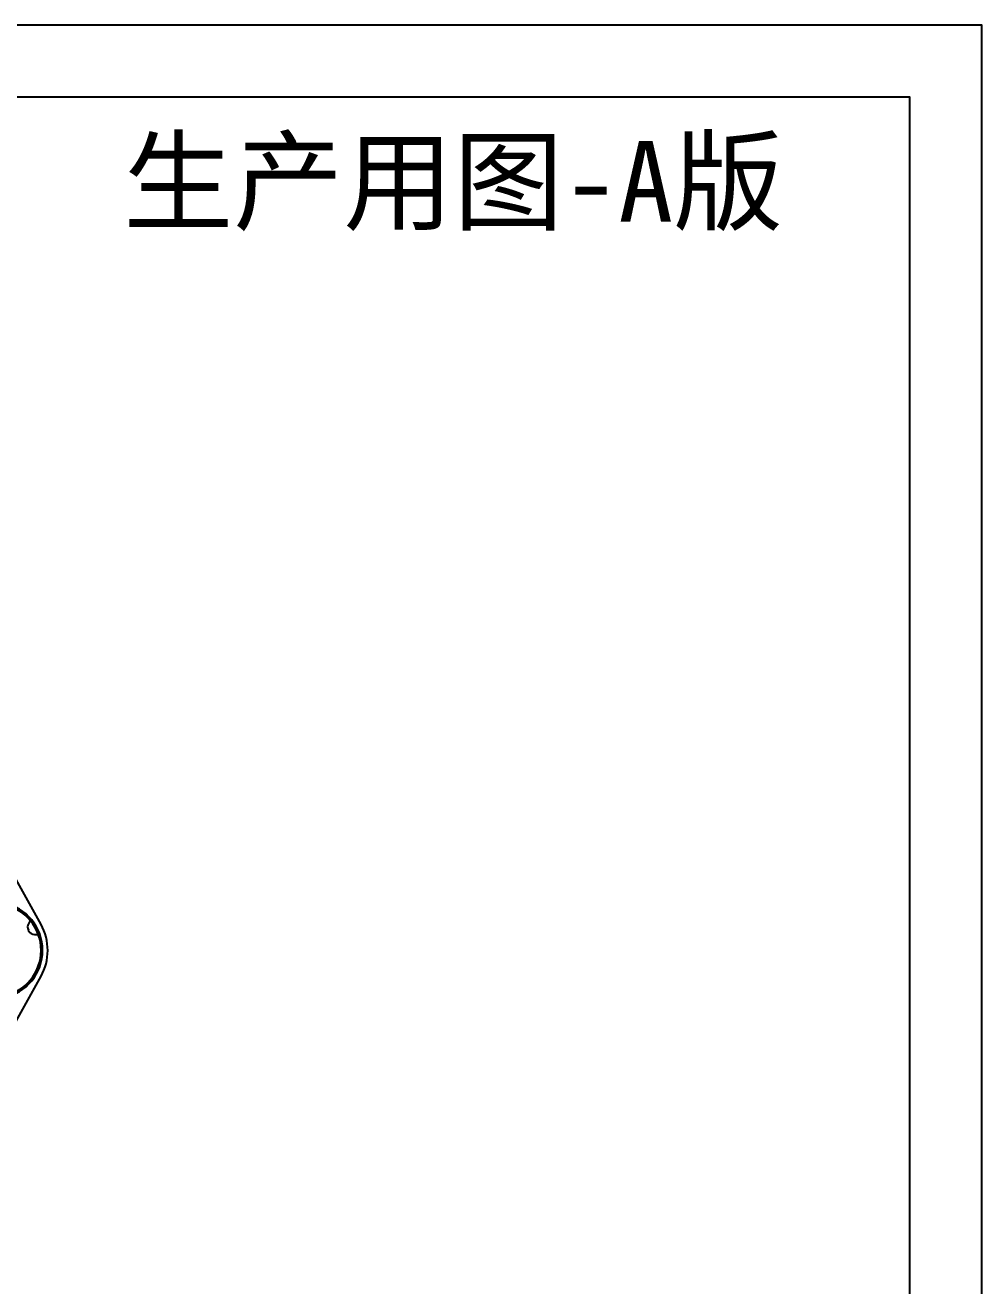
# Model space of a CAD drawing. Header units: millimetres. Extents: x -23 to 977, y -26 to 681.
# Drawn here: x 753.9 to 977.5, y 386.3 to 680.8 of the extents above; entities that cross this region are included whole.
import ezdxf

# ---------------------------------------------------------------- set-up
doc = ezdxf.new("R2010")
doc.units = ezdxf.units.MM

# ---------------------------------------------------------------- blocks, each defined once
blk = doc.blocks.new('新块')
at = {"color": 5}
blk.add_lwpolyline([(-242.21, -177.07), (213.92, -177.07), (213.92, 145.45), (-242.21, 145.45)], close=True, dxfattribs=at)
at = {"color": 6}
blk.add_lwpolyline([(-203.82, -169.39), (206.24, -169.39), (206.24, 137.77), (-203.82, 137.77)], close=True, dxfattribs=at)
at = {"color": 4, "insert": (122.4, 133.1), "char_height": 8.6005, "width": 121.3714, "attachment_point": 1}
blk.add_mtext('{\\fSimSun|b0|i0|c134|p2;生产用图-A版}', dxfattribs=at)

msp = doc.modelspace()

# ---------------------------------------------------------------- linework, layer by layer
for p, q in [((757.64, 470.72), (735.54, 510.38)), ((755.12, 471.66), (754.68, 470.89)), ((754.67, 469.39), (754.81, 469.16)), ((756.11, 468.4), (757, 468.4)), ((746.59, 438.77), (757.64, 458.6))]:
    msp.add_line(p, q)
for centre, radius, start, end in [((746.76, 464.66), 11.25, 202.3789, 157.6211), ((746.76, 464.66), 10.9, 202.3789, 157.6211), ((755.98, 470.14), 1.5, 149.9136, 209.8272), ((756.11, 469.9), 1.5, 209.8272, 270), ((746.76, 464.66), 12.45, 330.8706, 29.1294)]:
    msp.add_arc(centre, radius, start, end)

# ---------------------------------------------------------------- block references
at = {"color": 3, "xscale": 2.1923301712494, "yscale": 2.1923301712494, "zscale": 2.1923301712494}
msp.add_blockref('新块', (508.51, 361.95), dxfattribs=at)

doc.saveas('drawing.dxf')
